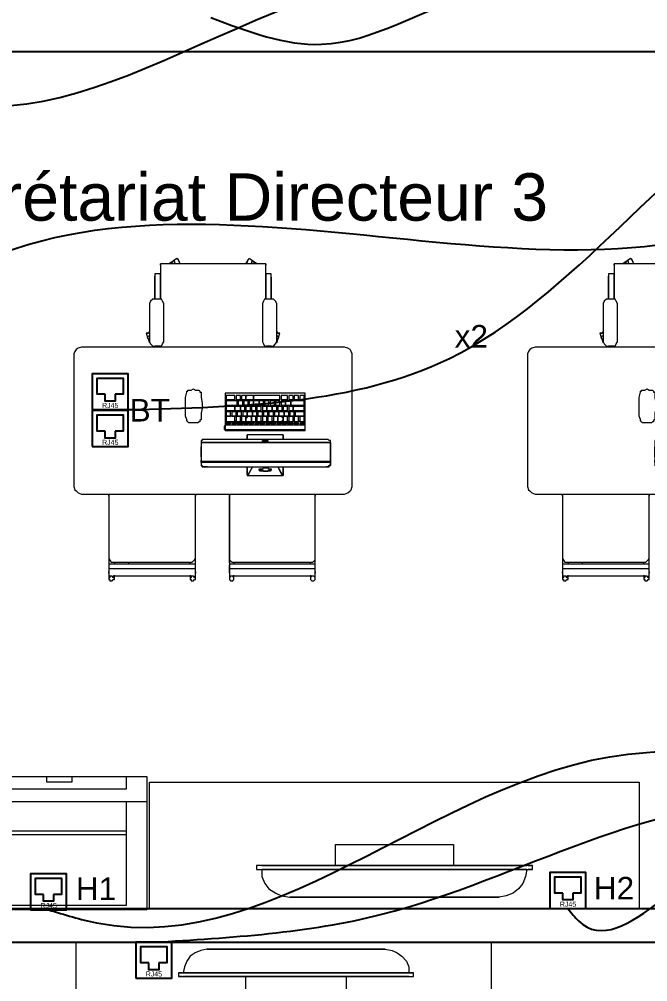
# Model space of a CAD drawing. Header units: metres. Extents: x 131 to 1703, y 190 to 2058.
# Drawn here: x 1477.022 to 1479.808, y 1987.33 to 1991.598 of the extents above; entities that cross this region are included whole.
import ezdxf

# ---------------------------------------------------------------- set-up
doc = ezdxf.new("R2010")
doc.units = ezdxf.units.M
for name, color, linetype in [('Cables RJ45', 7, 'Continuous'), ('Mobilier', 7, 'Continuous'), ('Murs', 7, 'Continuous'), ('Noms Locaux', 7, 'Continuous'), ('Prise RJ45', 7, 'Continuous')]:
    doc.layers.add(name, color=color, linetype=linetype)
doc.styles.get("Standard").update_dxf_attribs({"font": 'arial.ttf'})

# ---------------------------------------------------------------- blocks, each defined once
blk = doc.blocks.new('Table avec ordinateur')
at = {"layer": 'Mobilier', "lineweight": 9}
for points in [[(1468.4144, 1994.5876), (1468.4027, 1994.5793)], [(1468.5361, 1994.5793), (1468.5244, 1994.5876)], [(1468.3894, 1994.5776), (1468.3894, 1994.5793), (1468.3894, 1994.5776), (1468.3894, 1994.576), (1468.3894, 1994.571), (1468.3894, 1994.5676), (1468.3894, 1994.566), (1468.3894, 1994.5643), (1468.3894, 1994.551), (1468.3894, 1994.5493), (1468.3894, 1994.546), (1468.3894, 1994.5426), (1468.3894, 1994.526), (1468.3894, 1994.5543), (1468.3894, 1994.561), (1468.3894, 1994.5643), (1468.3811, 1994.5643), (1468.3811, 1994.561), (1468.3811, 1994.5543), (1468.3811, 1994.5576), (1468.3811, 1994.561), (1468.3811, 1994.556), (1468.3811, 1994.5543), (1468.3811, 1994.5493), (1468.3811, 1994.5426), (1468.3811, 1994.526), (1468.3811, 1994.5543)], [(1468.5494, 1994.5793), (1468.3894, 1994.5793)], [(1468.4127, 1994.5793), (1468.4111, 1994.581), (1468.4111, 1994.5826), (1468.4094, 1994.5843), (1468.4061, 1994.581), (1468.4077, 1994.581), (1468.4077, 1994.5793)], [(1468.5311, 1994.5793), (1468.5311, 1994.581), (1468.5327, 1994.581), (1468.5294, 1994.5843), (1468.5277, 1994.5826), (1468.5277, 1994.581), (1468.5261, 1994.5793)], [(1468.5577, 1994.5543), (1468.5577, 1994.526), (1468.5577, 1994.5426), (1468.5577, 1994.5493), (1468.5577, 1994.5543), (1468.5577, 1994.5576), (1468.5577, 1994.5593), (1468.5577, 1994.5576), (1468.5577, 1994.5543), (1468.5577, 1994.5593), (1468.5577, 1994.5626), (1468.5577, 1994.5643), (1468.5494, 1994.5643), (1468.5494, 1994.5626), (1468.5494, 1994.5593), (1468.5494, 1994.5543), (1468.5494, 1994.526), (1468.5494, 1994.5426), (1468.5494, 1994.546), (1468.5494, 1994.5493), (1468.5494, 1994.551), (1468.5494, 1994.5643), (1468.5494, 1994.566), (1468.5494, 1994.5676), (1468.5494, 1994.571), (1468.5494, 1994.576), (1468.5494, 1994.5776), (1468.5494, 1994.5793), (1468.5494, 1994.5776)], [(1468.3811, 1994.561), (1468.3811, 1994.5593), (1468.3811, 1994.5543), (1468.3811, 1994.5493), (1468.3811, 1994.5426)], [(1468.5577, 1994.5593), (1468.5577, 1994.556), (1468.5577, 1994.5543), (1468.5577, 1994.5493), (1468.5577, 1994.5426)], [(1468.3677, 1994.4743), (1468.3727, 1994.4593)], [(1468.3727, 1994.4693), (1468.3711, 1994.4693), (1468.3694, 1994.4676), (1468.3711, 1994.4643), (1468.3727, 1994.4643), (1468.3727, 1994.466)], [(1468.5661, 1994.4593), (1468.5711, 1994.4743)], [(1468.5661, 1994.466), (1468.5661, 1994.4643), (1468.5677, 1994.4643), (1468.5694, 1994.4676), (1468.5677, 1994.4693), (1468.5661, 1994.4693)], [(1468.3727, 1994.4593), (1468.3727, 1994.4593)], [(1468.5661, 1994.4593), (1468.5661, 1994.4593)], [(1468.3894, 1994.4526), (1468.3894, 1994.4543), (1468.3811, 1994.4543)], [(1468.5577, 1994.4543), (1468.5494, 1994.4543), (1468.5494, 1994.4526)], [(1468.4894, 1994.3793), (1468.4894, 1994.3793)], [(1468.5027, 1994.3726), (1468.4894, 1994.3726)], [(1468.5027, 1994.3793), (1468.5027, 1994.3793)], [(1468.5044, 1994.3793), (1468.5044, 1994.3793)], [(1468.5111, 1994.3726), (1468.5044, 1994.3726)], [(1468.5044, 1994.3726), (1468.5044, 1994.3726)], [(1468.5061, 1994.371), (1468.5061, 1994.371)], [(1468.5127, 1994.3793), (1468.5127, 1994.3793)], [(1468.5711, 1994.3726), (1468.5327, 1994.3726), (1468.5311, 1994.3726), (1468.5211, 1994.3726), (1468.5194, 1994.3726), (1468.5127, 1994.3726)], [(1468.5127, 1994.3726), (1468.5127, 1994.3726)], [(1468.5144, 1994.371), (1468.5144, 1994.371)], [(1468.5194, 1994.3793), (1468.5211, 1994.3793)], [(1468.5194, 1994.3726), (1468.5194, 1994.3743)], [(1468.5211, 1994.3726), (1468.5211, 1994.3726)], [(1468.5227, 1994.371), (1468.5227, 1994.371)], [(1468.5311, 1994.3793), (1468.5311, 1994.3793)], [(1468.5311, 1994.3793), (1468.5327, 1994.3793)], [(1468.5311, 1994.371), (1468.5311, 1994.371)], [(1468.5394, 1994.371), (1468.5394, 1994.371)], [(1468.5461, 1994.371), (1468.5461, 1994.371)], [(1468.5544, 1994.371), (1468.5544, 1994.371)], [(1468.5627, 1994.371), (1468.5627, 1994.371)], [(1468.5711, 1994.3793), (1468.5711, 1994.3793)], [(1468.5711, 1994.371), (1468.5711, 1994.371)], [(1468.5727, 1994.3793), (1468.5727, 1994.3793)], [(1468.5827, 1994.3726), (1468.5727, 1994.3726)], [(1468.5794, 1994.371), (1468.5794, 1994.371)], [(1468.5827, 1994.3793), (1468.5827, 1994.3793)], [(1468.5844, 1994.3793), (1468.5844, 1994.3793)], [(1468.5911, 1994.3726), (1468.5844, 1994.3726)], [(1468.5844, 1994.3726), (1468.5844, 1994.3726)], [(1468.5861, 1994.371), (1468.5877, 1994.371), (1468.5877, 1994.3643), (1468.5894, 1994.3643), (1468.6077, 1994.3643), (1468.6077, 1994.371), (1468.5894, 1994.371), (1468.5877, 1994.371), (1468.5894, 1994.371)], [(1468.5927, 1994.3793), (1468.5927, 1994.3793)], [(1468.5994, 1994.3726), (1468.5927, 1994.3726)], [(1468.5927, 1994.3726), (1468.5927, 1994.3726)], [(1468.6011, 1994.3793), (1468.6011, 1994.3793)], [(1468.6077, 1994.3726), (1468.6011, 1994.3726)], [(1468.6011, 1994.3726), (1468.6011, 1994.3726)], [(1468.6077, 1994.371), (1468.6077, 1994.371)], [(1468.5061, 1994.3643), (1468.4894, 1994.3643)], [(1468.5177, 1994.356), (1468.5111, 1994.356), (1468.5094, 1994.356), (1468.5044, 1994.356), (1468.5027, 1994.356), (1468.4894, 1994.356)], [(1468.4961, 1994.3543), (1468.4961, 1994.3543)], [(1468.5027, 1994.3626), (1468.5027, 1994.3626)], [(1468.5027, 1994.3576), (1468.5027, 1994.356)], [(1468.5044, 1994.3543), (1468.5044, 1994.3543)], [(1468.5061, 1994.3643), (1468.5061, 1994.3643)], [(1468.5144, 1994.3643), (1468.5077, 1994.3643)], [(1468.5094, 1994.356), (1468.5094, 1994.356)], [(1468.5111, 1994.3626), (1468.5111, 1994.3626)], [(1468.5127, 1994.3543), (1468.5127, 1994.3543)], [(1468.5144, 1994.3643), (1468.5144, 1994.3643)], [(1468.5227, 1994.3643), (1468.5161, 1994.3643)], [(1468.5177, 1994.3626), (1468.5177, 1994.3626)], [(1468.5177, 1994.356), (1468.5177, 1994.356)], [(1468.5261, 1994.356), (1468.5194, 1994.356)], [(1468.5211, 1994.3543), (1468.5211, 1994.3543)], [(1468.5227, 1994.3643), (1468.5227, 1994.3643)], [(1468.5461, 1994.3643), (1468.5394, 1994.3643), (1468.5377, 1994.3643), (1468.5327, 1994.3643), (1468.5311, 1994.3643), (1468.5244, 1994.3643)], [(1468.5261, 1994.3626), (1468.5261, 1994.3626)], [(1468.5261, 1994.356), (1468.5261, 1994.356)], [(1468.5344, 1994.356), (1468.5277, 1994.356)], [(1468.5294, 1994.3543), (1468.5294, 1994.3543)], [(1468.5311, 1994.3643), (1468.5311, 1994.3643)], [(1468.5344, 1994.3626), (1468.5344, 1994.3626)], [(1468.5344, 1994.356), (1468.5344, 1994.356)], [(1468.5427, 1994.356), (1468.5361, 1994.356)], [(1468.5361, 1994.3543), (1468.5361, 1994.3543)], [(1468.5377, 1994.3643), (1468.5377, 1994.3643)], [(1468.5427, 1994.3626), (1468.5427, 1994.3626)], [(1468.5427, 1994.356), (1468.5427, 1994.356)], [(1468.5577, 1994.356), (1468.5527, 1994.356), (1468.5511, 1994.356), (1468.5444, 1994.356)], [(1468.5444, 1994.3543), (1468.5444, 1994.3543)], [(1468.5461, 1994.3643), (1468.5461, 1994.3643)], [(1468.5544, 1994.3643), (1468.5477, 1994.3643)], [(1468.5511, 1994.3626), (1468.5511, 1994.3626)], [(1468.5511, 1994.356), (1468.5511, 1994.356)], [(1468.5527, 1994.3543), (1468.5527, 1994.3543)], [(1468.5544, 1994.3643), (1468.5544, 1994.3643)], [(1468.5627, 1994.3643), (1468.5561, 1994.3643)], [(1468.5577, 1994.3626), (1468.5594, 1994.3626)], [(1468.5577, 1994.356), (1468.5577, 1994.356)], [(1468.5661, 1994.356), (1468.5594, 1994.356)], [(1468.5611, 1994.3543), (1468.5611, 1994.3543)], [(1468.5627, 1994.3643), (1468.5627, 1994.3643)], [(1468.5711, 1994.3643), (1468.5644, 1994.3643)], [(1468.5661, 1994.3626), (1468.5661, 1994.3626)], [(1468.5661, 1994.356), (1468.5661, 1994.356)], [(1468.5744, 1994.356), (1468.5677, 1994.356)], [(1468.5694, 1994.3543), (1468.5694, 1994.3543)], [(1468.5711, 1994.3643), (1468.5711, 1994.3643)], [(1468.5861, 1994.3643), (1468.5811, 1994.3643), (1468.5794, 1994.3643), (1468.5727, 1994.3643)], [(1468.5744, 1994.3626), (1468.5744, 1994.3626)], [(1468.5744, 1994.356), (1468.5744, 1994.356)], [(1468.5827, 1994.356), (1468.5761, 1994.356)], [(1468.5761, 1994.3543), (1468.5777, 1994.3543)], [(1468.5794, 1994.3643), (1468.5794, 1994.3643)], [(1468.5827, 1994.3626), (1468.5827, 1994.3626)], [(1468.5827, 1994.356), (1468.5827, 1994.356)], [(1468.6077, 1994.356), (1468.5927, 1994.356), (1468.5911, 1994.356), (1468.5844, 1994.356)], [(1468.5844, 1994.3543), (1468.5844, 1994.3543)], [(1468.5861, 1994.3643), (1468.5861, 1994.3643)], [(1468.6077, 1994.3643), (1468.5894, 1994.3643), (1468.5877, 1994.3643)], [(1468.5911, 1994.3626), (1468.5911, 1994.356), (1468.5927, 1994.356), (1468.6077, 1994.356), (1468.6077, 1994.3626), (1468.5927, 1994.3626), (1468.5911, 1994.3626), (1468.5927, 1994.3626)], [(1468.5911, 1994.3626), (1468.5911, 1994.3626)], [(1468.5911, 1994.356), (1468.5911, 1994.356)], [(1468.5927, 1994.3543), (1468.5927, 1994.3543)], [(1468.6077, 1994.3626), (1468.6077, 1994.3626)], [(1468.6077, 1994.3543), (1468.6077, 1994.3543)], [(1468.4961, 1994.3476), (1468.4894, 1994.3476)], [(1468.4894, 1994.346), (1468.4894, 1994.346)], [(1468.5027, 1994.341), (1468.5027, 1994.3393), (1468.4894, 1994.3393), (1468.4894, 1994.341)], [(1468.4894, 1994.3376), (1468.4894, 1994.3376)], [(1468.4961, 1994.3476), (1468.4961, 1994.3476)], [(1468.4961, 1994.3376), (1468.4961, 1994.3376)], [(1468.5044, 1994.3476), (1468.4977, 1994.3476)], [(1468.4977, 1994.3376), (1468.4977, 1994.3376)], [(1468.5027, 1994.346), (1468.5027, 1994.346)], [(1468.5044, 1994.3476), (1468.5044, 1994.3476)], [(1468.5044, 1994.346), (1468.5044, 1994.346)], [(1468.5111, 1994.341), (1468.5111, 1994.3393), (1468.5044, 1994.3393)], [(1468.5044, 1994.3393), (1468.5044, 1994.3393)], [(1468.5044, 1994.3376), (1468.5044, 1994.3376)], [(1468.5127, 1994.3476), (1468.5061, 1994.3476)], [(1468.5061, 1994.3376), (1468.5077, 1994.3376)], [(1468.5127, 1994.3476), (1468.5127, 1994.3476)], [(1468.5127, 1994.346), (1468.5127, 1994.346)], [(1468.5194, 1994.341), (1468.5194, 1994.3393), (1468.5127, 1994.3393)], [(1468.5127, 1994.3393), (1468.5127, 1994.3393)], [(1468.5127, 1994.3376), (1468.5144, 1994.3376)], [(1468.5361, 1994.3476), (1468.5294, 1994.3476), (1468.5277, 1994.3476), (1468.5227, 1994.3476), (1468.5211, 1994.3476), (1468.5144, 1994.3476)], [(1468.5161, 1994.3376), (1468.5161, 1994.3376)], [(1468.5194, 1994.346), (1468.5211, 1994.346)], [(1468.5277, 1994.341), (1468.5277, 1994.3393), (1468.5261, 1994.3393), (1468.5211, 1994.3393), (1468.5194, 1994.3393)], [(1468.5211, 1994.3476), (1468.5211, 1994.3476)], [(1468.5211, 1994.3393), (1468.5211, 1994.3393)], [(1468.5211, 1994.3376), (1468.5227, 1994.3376)], [(1468.5244, 1994.3376), (1468.5244, 1994.3376)], [(1468.5277, 1994.3476), (1468.5277, 1994.3476)], [(1468.5277, 1994.346), (1468.5277, 1994.346)], [(1468.5344, 1994.341), (1468.5344, 1994.3393), (1468.5277, 1994.3393)], [(1468.5277, 1994.3393), (1468.5277, 1994.3393)], [(1468.5311, 1994.3376), (1468.5311, 1994.3376)], [(1468.5327, 1994.3376), (1468.5327, 1994.3376)], [(1468.5361, 1994.3476), (1468.5361, 1994.3476)], [(1468.5361, 1994.346), (1468.5361, 1994.346)], [(1468.5427, 1994.341), (1468.5427, 1994.3393), (1468.5361, 1994.3393)], [(1468.5361, 1994.3393), (1468.5361, 1994.3393)], [(1468.5444, 1994.3476), (1468.5377, 1994.3476)], [(1468.5394, 1994.3376), (1468.5394, 1994.3376)], [(1468.5411, 1994.3376), (1468.5411, 1994.3376)], [(1468.5444, 1994.3476), (1468.5444, 1994.3476)], [(1468.5444, 1994.346), (1468.5444, 1994.346)], [(1468.5511, 1994.341), (1468.5511, 1994.3393), (1468.5444, 1994.3393)], [(1468.5444, 1994.3393), (1468.5444, 1994.3393)], [(1468.5527, 1994.3476), (1468.5461, 1994.3476)], [(1468.5477, 1994.3376), (1468.5477, 1994.3376)], [(1468.5494, 1994.3376), (1468.5494, 1994.3376)], [(1468.5527, 1994.3476), (1468.5527, 1994.3476)], [(1468.5527, 1994.346), (1468.5527, 1994.346)], [(1468.5594, 1994.341), (1468.5594, 1994.3393), (1468.5527, 1994.3393)], [(1468.5527, 1994.3393), (1468.5527, 1994.3393)], [(1468.5611, 1994.3476), (1468.5544, 1994.3476)], [(1468.5561, 1994.3376), (1468.5561, 1994.3376)], [(1468.5577, 1994.3376), (1468.5577, 1994.3376)], [(1468.5611, 1994.3476), (1468.5611, 1994.3476)], [(1468.5611, 1994.346), (1468.5611, 1994.346)], [(1468.5677, 1994.341), (1468.5677, 1994.3393), (1468.5611, 1994.3393)], [(1468.5611, 1994.3393), (1468.5611, 1994.3393)], [(1468.5761, 1994.3476), (1468.5711, 1994.3476), (1468.5694, 1994.3476), (1468.5627, 1994.3476)], [(1468.5644, 1994.3376), (1468.5644, 1994.3376)], [(1468.5661, 1994.3376), (1468.5661, 1994.3376)], [(1468.5677, 1994.346), (1468.5677, 1994.346)], [(1468.5761, 1994.341), (1468.5744, 1994.3393), (1468.5694, 1994.3393), (1468.5677, 1994.3393)], [(1468.5694, 1994.3476), (1468.5694, 1994.3476)], [(1468.5694, 1994.3393), (1468.5694, 1994.3393)], [(1468.5727, 1994.3376), (1468.5727, 1994.3376)], [(1468.5744, 1994.3376), (1468.5744, 1994.3376)], [(1468.5761, 1994.3476), (1468.5761, 1994.3476)], [(1468.5761, 1994.346), (1468.5761, 1994.346)], [(1468.5827, 1994.341), (1468.5827, 1994.3393), (1468.5761, 1994.3393)], [(1468.5761, 1994.3393), (1468.5761, 1994.3393)], [(1468.5844, 1994.3476), (1468.5777, 1994.3476)], [(1468.5811, 1994.3376), (1468.5811, 1994.3376)], [(1468.5827, 1994.3376), (1468.5844, 1994.3376)], [(1468.5844, 1994.3476), (1468.5844, 1994.3476)], [(1468.5844, 1994.346), (1468.5844, 1994.346)], [(1468.5911, 1994.341), (1468.5911, 1994.3393), (1468.5844, 1994.3393)], [(1468.5844, 1994.3393), (1468.5844, 1994.3393)], [(1468.5927, 1994.3476), (1468.5861, 1994.3476)], [(1468.5894, 1994.3376), (1468.5911, 1994.3376)], [(1468.5927, 1994.3476), (1468.5927, 1994.3476)], [(1468.5927, 1994.346), (1468.5927, 1994.346)], [(1468.5994, 1994.341), (1468.5994, 1994.3393), (1468.5927, 1994.3393)], [(1468.5927, 1994.3393), (1468.5927, 1994.3393)], [(1468.5927, 1994.3376), (1468.5927, 1994.3376)], [(1468.6077, 1994.3476), (1468.5944, 1994.3476)], [(1468.5977, 1994.3376), (1468.5994, 1994.3376)], [(1468.6011, 1994.346), (1468.6011, 1994.346)], [(1468.6077, 1994.341), (1468.6077, 1994.3393), (1468.6011, 1994.3393)], [(1468.6011, 1994.3393), (1468.6011, 1994.3393)], [(1468.6011, 1994.3376), (1468.6011, 1994.3376)], [(1468.6077, 1994.3376), (1468.6077, 1994.3376)], [(1468.4877, 1994.3326), (1468.4861, 1994.3326), (1468.4861, 1994.331), (1468.4861, 1994.3293), (1468.4861, 1994.3276), (1468.6094, 1994.3276), (1468.6094, 1994.3293), (1468.6094, 1994.331), (1468.6094, 1994.3326)], [(1468.6094, 1994.3343), (1468.4877, 1994.3343)], [(1468.4961, 1994.336), (1468.4894, 1994.336)], [(1468.4894, 1994.336), (1468.4894, 1994.336)], [(1468.5044, 1994.336), (1468.4994, 1994.336), (1468.4977, 1994.336)], [(1468.4977, 1994.336), (1468.4977, 1994.336)], [(1468.4994, 1994.336), (1468.4994, 1994.336)], [(1468.5144, 1994.336), (1468.5127, 1994.336), (1468.5077, 1994.336), (1468.5061, 1994.336)], [(1468.5061, 1994.336), (1468.5061, 1994.336)], [(1468.5077, 1994.336), (1468.5077, 1994.336)], [(1468.5227, 1994.336), (1468.5211, 1994.336), (1468.5161, 1994.336)], [(1468.5161, 1994.336), (1468.5161, 1994.336)], [(1468.5311, 1994.336), (1468.5244, 1994.336)], [(1468.5244, 1994.336), (1468.5244, 1994.336)], [(1468.5394, 1994.336), (1468.5327, 1994.336)], [(1468.5327, 1994.336), (1468.5327, 1994.336)], [(1468.5477, 1994.336), (1468.5411, 1994.336)], [(1468.5411, 1994.336), (1468.5411, 1994.336)], [(1468.5561, 1994.336), (1468.5494, 1994.336)], [(1468.5494, 1994.336), (1468.5494, 1994.336)], [(1468.5644, 1994.336), (1468.5577, 1994.336)], [(1468.5577, 1994.336), (1468.5577, 1994.336)], [(1468.5727, 1994.336), (1468.5661, 1994.336)], [(1468.5661, 1994.336), (1468.5661, 1994.336)], [(1468.5811, 1994.336), (1468.5761, 1994.336), (1468.5744, 1994.336)], [(1468.5744, 1994.336), (1468.5744, 1994.336)], [(1468.5761, 1994.336), (1468.5761, 1994.336)], [(1468.5911, 1994.336), (1468.5894, 1994.336), (1468.5844, 1994.336), (1468.5827, 1994.336)], [(1468.5827, 1994.336), (1468.5827, 1994.336)], [(1468.5844, 1994.336), (1468.5844, 1994.336)], [(1468.5994, 1994.336), (1468.5977, 1994.336), (1468.5927, 1994.336)], [(1468.5927, 1994.336), (1468.5927, 1994.336)], [(1468.6077, 1994.336), (1468.6011, 1994.336)], [(1468.6011, 1994.336), (1468.6011, 1994.336)], [(1468.5761, 1994.3193), (1468.5761, 1994.3126), (1468.5761, 1994.3193), (1468.5211, 1994.3193), (1468.5211, 1994.3126), (1468.5211, 1994.3193)], [(1468.5211, 1994.3193), (1468.5211, 1994.3193)], [(1468.5444, 1994.3093), (1468.5444, 1994.3076)], [(1468.5527, 1994.3076), (1468.5527, 1994.3093), (1468.5511, 1994.3093), (1468.5494, 1994.3093), (1468.5477, 1994.3093), (1468.5461, 1994.3093), (1468.5477, 1994.3093), (1468.5494, 1994.3093), (1468.5494, 1994.311), (1468.5494, 1994.3093), (1468.5511, 1994.3093), (1468.5527, 1994.3093)], [(1468.5761, 1994.3193), (1468.5761, 1994.3193)], [(1468.4511, 1994.3076), (1468.4511, 1994.306), (1468.4511, 1994.2793), (1468.4511, 1994.2726), (1468.4527, 1994.2726), (1468.4527, 1994.271), (1468.4544, 1994.271), (1468.4561, 1994.271), (1468.6411, 1994.271)], [(1468.6477, 1994.3026), (1468.6477, 1994.2726), (1468.6461, 1994.2726), (1468.6444, 1994.271), (1468.6427, 1994.271), (1468.6411, 1994.271), (1468.6427, 1994.271), (1468.6444, 1994.271), (1468.6461, 1994.2726), (1468.6477, 1994.2726), (1468.6477, 1994.2793), (1468.6461, 1994.2776), (1468.6444, 1994.2776), (1468.6427, 1994.2776), (1468.6411, 1994.2776), (1468.4561, 1994.2776), (1468.4544, 1994.2776), (1468.4527, 1994.2776), (1468.4511, 1994.2776), (1468.4511, 1994.2793), (1468.4511, 1994.281)], [(1468.4511, 1994.3026), (1468.4511, 1994.2726), (1468.4527, 1994.2726), (1468.4527, 1994.271), (1468.4544, 1994.271), (1468.4561, 1994.271), (1468.6411, 1994.271), (1468.6427, 1994.271), (1468.6444, 1994.271), (1468.6461, 1994.271), (1468.6461, 1994.2726), (1468.6477, 1994.2726)], [(1468.4511, 1994.286), (1468.4511, 1994.2993), (1468.4511, 1994.301)], [(1468.6477, 1994.3076), (1468.6477, 1994.306), (1468.6477, 1994.2793), (1468.6477, 1994.281)], [(1468.6477, 1994.2793), (1468.6461, 1994.2776), (1468.6444, 1994.2776), (1468.6427, 1994.2776), (1468.6411, 1994.2776), (1468.4561, 1994.2776), (1468.4544, 1994.2776), (1468.4527, 1994.2776), (1468.4511, 1994.2776), (1468.4511, 1994.2793)], [(1468.4511, 1994.2726), (1468.4527, 1994.271), (1468.4544, 1994.271), (1468.4561, 1994.271)], [(1468.4611, 1994.271), (1468.4594, 1994.271), (1468.4527, 1994.271)], [(1468.4594, 1994.271), (1468.6377, 1994.271), (1468.6461, 1994.271)], [(1468.5227, 1994.2576), (1468.5294, 1994.271), (1468.5227, 1994.2593), (1468.5211, 1994.2593), (1468.5211, 1994.261), (1468.5211, 1994.2626), (1468.5211, 1994.2643), (1468.5211, 1994.266), (1468.5211, 1994.271), (1468.5211, 1994.266), (1468.5211, 1994.2643), (1468.5211, 1994.2626), (1468.5211, 1994.261), (1468.5211, 1994.2593), (1468.5211, 1994.2576), (1468.5227, 1994.2576), (1468.5761, 1994.2576)], [(1468.5394, 1994.266), (1468.5411, 1994.266), (1468.5427, 1994.266), (1468.5444, 1994.266), (1468.5461, 1994.2643), (1468.5477, 1994.2643), (1468.5494, 1994.2643), (1468.5527, 1994.2643), (1468.5544, 1994.266), (1468.5561, 1994.266), (1468.5577, 1994.266)], [(1468.3111, 1994.2293), (1468.3111, 1994.1326), (1468.3127, 1994.1293), (1468.3144, 1994.126), (1468.3194, 1994.126), (1468.4344, 1994.126), (1468.4377, 1994.126), (1468.4411, 1994.1293), (1468.4427, 1994.1326), (1468.4427, 1994.2293), (1468.4427, 1994.226), (1468.4427, 1994.2293)], [(1468.3111, 1994.226), (1468.3111, 1994.2293), (1468.3111, 1994.226), (1468.3111, 1994.126), (1468.3111, 1994.1243), (1468.3111, 1994.1176), (1468.3111, 1994.1126), (1468.3111, 1994.1093), (1468.3111, 1994.101)], [(1468.4427, 1994.101), (1468.4427, 1994.1093), (1468.4427, 1994.1126), (1468.4427, 1994.1176), (1468.4427, 1994.126), (1468.4427, 1994.226)], [(1468.4427, 1994.226), (1468.4427, 1994.226)], [(1468.4944, 1994.2293), (1468.4944, 1994.1326), (1468.4944, 1994.1293), (1468.4977, 1994.126), (1468.5011, 1994.126), (1468.6177, 1994.126), (1468.6211, 1994.126), (1468.6244, 1994.1293), (1468.6244, 1994.1326), (1468.6244, 1994.2293), (1468.6244, 1994.226), (1468.6244, 1994.2293)], [(1468.4944, 1994.226), (1468.4944, 1994.2293), (1468.4944, 1994.226), (1468.4944, 1994.126), (1468.4944, 1994.1243), (1468.4944, 1994.1176), (1468.4944, 1994.1126), (1468.4944, 1994.1093), (1468.4944, 1994.101)], [(1468.6244, 1994.101), (1468.6244, 1994.1093), (1468.6244, 1994.1126), (1468.6244, 1994.1176), (1468.6244, 1994.126), (1468.6244, 1994.226)], [(1468.6244, 1994.226), (1468.6244, 1994.226)], [(1468.3194, 1994.126), (1468.3194, 1994.1226)], [(1468.4344, 1994.1226), (1468.4344, 1994.1243), (1468.4344, 1994.126)], [(1468.5011, 1994.126), (1468.5011, 1994.1226)], [(1468.6177, 1994.1226), (1468.6177, 1994.1243), (1468.6177, 1994.126)], [(1468.3111, 1994.116), (1468.3111, 1994.1043), (1468.3127, 1994.1043)], [(1468.3111, 1994.1093), (1468.3111, 1994.111)], [(1468.4361, 1994.1043), (1468.4344, 1994.1043), (1468.3194, 1994.1043), (1468.3177, 1994.1043)], [(1468.3194, 1994.101), (1468.3194, 1994.106)], [(1468.4344, 1994.106), (1468.4344, 1994.101)], [(1468.4411, 1994.1043), (1468.4427, 1994.1043), (1468.4427, 1994.116)], [(1468.4944, 1994.116), (1468.4944, 1994.1043)], [(1468.4944, 1994.1093), (1468.4944, 1994.111)], [(1468.4944, 1994.1043), (1468.4944, 1994.1043)], [(1468.5011, 1994.101), (1468.5011, 1994.106)], [(1468.5011, 1994.1043), (1468.5011, 1994.1043)], [(1468.6194, 1994.1043), (1468.6177, 1994.1043), (1468.5011, 1994.1043)], [(1468.6177, 1994.106), (1468.6177, 1994.101)], [(1468.6244, 1994.1043), (1468.6244, 1994.116)], [(1468.6244, 1994.1043), (1468.6244, 1994.1043)]]:
    blk.add_lwpolyline(points, dxfattribs=at)
for points in [[(1468.4194, 1994.5793), (1468.4177, 1994.5826), (1468.4161, 1994.586), (1468.4144, 1994.5876), (1468.4161, 1994.586), (1468.4177, 1994.5826)], [(1468.5194, 1994.5793), (1468.5211, 1994.5826), (1468.5227, 1994.586), (1468.5244, 1994.5876), (1468.5227, 1994.586), (1468.5211, 1994.5826)], [(1468.3811, 1994.526), (1468.3777, 1994.526), (1468.3744, 1994.5226), (1468.3727, 1994.5193), (1468.3727, 1994.461), (1468.3744, 1994.4576), (1468.3777, 1994.4543), (1468.3811, 1994.4543), (1468.3861, 1994.4543), (1468.3911, 1994.4543), (1468.3927, 1994.4576), (1468.3944, 1994.461), (1468.3944, 1994.5193), (1468.3927, 1994.5226), (1468.3911, 1994.526), (1468.3861, 1994.526)], [(1468.5527, 1994.526), (1468.5477, 1994.526), (1468.5461, 1994.5226), (1468.5444, 1994.5193), (1468.5444, 1994.461), (1468.5461, 1994.4576), (1468.5477, 1994.4543), (1468.5527, 1994.4543), (1468.5577, 1994.4543), (1468.5611, 1994.4543), (1468.5644, 1994.4576), (1468.5661, 1994.461), (1468.5661, 1994.5193), (1468.5644, 1994.5226), (1468.5611, 1994.526), (1468.5577, 1994.526)], [(1468.3727, 1994.476), (1468.3711, 1994.4743), (1468.3677, 1994.4743), (1468.3711, 1994.4743)], [(1468.5661, 1994.476), (1468.5677, 1994.4743), (1468.5711, 1994.4743), (1468.5677, 1994.4743)], [(1468.2727, 1994.2293), (1468.6661, 1994.2293), (1468.6694, 1994.2293), (1468.6744, 1994.231), (1468.6777, 1994.2343), (1468.6794, 1994.236), (1468.6811, 1994.241), (1468.6811, 1994.2443), (1468.6811, 1994.4376), (1468.6811, 1994.4426), (1468.6794, 1994.446), (1468.6777, 1994.4493), (1468.6744, 1994.451), (1468.6694, 1994.4526), (1468.6661, 1994.4526), (1468.2727, 1994.4526), (1468.2694, 1994.4526), (1468.2644, 1994.451), (1468.2611, 1994.4493), (1468.2594, 1994.446), (1468.2577, 1994.4426), (1468.2577, 1994.4376), (1468.2577, 1994.2443), (1468.2577, 1994.241), (1468.2594, 1994.236), (1468.2611, 1994.2343), (1468.2644, 1994.231), (1468.2694, 1994.2293)], [(1468.4444, 1994.3376), (1468.4427, 1994.3376), (1468.4411, 1994.3376), (1468.4394, 1994.3376), (1468.4377, 1994.3376), (1468.4361, 1994.3376), (1468.4344, 1994.3376), (1468.4327, 1994.3376), (1468.4311, 1994.3393), (1468.4294, 1994.341), (1468.4294, 1994.3426), (1468.4277, 1994.3476), (1468.4277, 1994.3526), (1468.4277, 1994.3593), (1468.4277, 1994.3676), (1468.4277, 1994.376), (1468.4294, 1994.3843), (1468.4294, 1994.386), (1468.4311, 1994.386), (1468.4311, 1994.3876), (1468.4327, 1994.3876), (1468.4361, 1994.3876), (1468.4394, 1994.3893), (1468.4427, 1994.3876), (1468.4461, 1994.3876), (1468.4477, 1994.3876), (1468.4494, 1994.386), (1468.4494, 1994.3843), (1468.4511, 1994.3843), (1468.4511, 1994.376), (1468.4527, 1994.3676), (1468.4527, 1994.3593), (1468.4511, 1994.3526), (1468.4511, 1994.3476), (1468.4511, 1994.3426), (1468.4494, 1994.341), (1468.4494, 1994.3393), (1468.4477, 1994.3393), (1468.4461, 1994.3376)], [(1468.4877, 1994.3826), (1468.4877, 1994.3293), (1468.4877, 1994.3276), (1468.4877, 1994.326), (1468.6094, 1994.326), (1468.6094, 1994.3276), (1468.6094, 1994.3293), (1468.6094, 1994.3826)], [(1468.5027, 1994.3793), (1468.4894, 1994.3793), (1468.4894, 1994.3726), (1468.5027, 1994.3726)], [(1468.4894, 1994.371), (1468.4894, 1994.3643), (1468.5061, 1994.3643), (1468.5061, 1994.371)], [(1468.5111, 1994.3793), (1468.5044, 1994.3793), (1468.5044, 1994.3743), (1468.5044, 1994.3726), (1468.5111, 1994.3726)], [(1468.5077, 1994.371), (1468.5077, 1994.3643), (1468.5144, 1994.3643), (1468.5144, 1994.371)], [(1468.5194, 1994.3793), (1468.5127, 1994.3793), (1468.5127, 1994.3743), (1468.5127, 1994.3726), (1468.5194, 1994.3726)], [(1468.5161, 1994.371), (1468.5161, 1994.3643), (1468.5227, 1994.3643), (1468.5227, 1994.371)], [(1468.5311, 1994.3793), (1468.5211, 1994.3793), (1468.5194, 1994.3793), (1468.5194, 1994.3743), (1468.5194, 1994.3726), (1468.5211, 1994.3726), (1468.5311, 1994.3726)], [(1468.5244, 1994.371), (1468.5244, 1994.3643), (1468.5311, 1994.3643), (1468.5311, 1994.371)], [(1468.5711, 1994.3793), (1468.5327, 1994.3793), (1468.5311, 1994.3793), (1468.5311, 1994.3726), (1468.5327, 1994.3726), (1468.5711, 1994.3726)], [(1468.5311, 1994.371), (1468.5311, 1994.3643), (1468.5327, 1994.3643), (1468.5377, 1994.3643), (1468.5394, 1994.3643), (1468.5394, 1994.371), (1468.5377, 1994.371), (1468.5327, 1994.371)], [(1468.5394, 1994.371), (1468.5394, 1994.3643), (1468.5461, 1994.3643), (1468.5461, 1994.371)], [(1468.5477, 1994.371), (1468.5477, 1994.3643), (1468.5544, 1994.3643), (1468.5544, 1994.371)], [(1468.5561, 1994.371), (1468.5561, 1994.3643), (1468.5627, 1994.3643), (1468.5627, 1994.371)], [(1468.5644, 1994.371), (1468.5644, 1994.3643), (1468.5711, 1994.3643), (1468.5711, 1994.371)], [(1468.5827, 1994.3793), (1468.5727, 1994.3793), (1468.5727, 1994.3726), (1468.5827, 1994.3726)], [(1468.5727, 1994.371), (1468.5727, 1994.3643), (1468.5794, 1994.3643), (1468.5794, 1994.371)], [(1468.5794, 1994.371), (1468.5794, 1994.3643), (1468.5811, 1994.3643), (1468.5861, 1994.3643), (1468.5877, 1994.3643), (1468.5877, 1994.371), (1468.5861, 1994.371), (1468.5811, 1994.371)], [(1468.5911, 1994.3793), (1468.5844, 1994.3793), (1468.5844, 1994.3743), (1468.5844, 1994.3726), (1468.5911, 1994.3726)], [(1468.5994, 1994.3793), (1468.5927, 1994.3793), (1468.5927, 1994.3743), (1468.5927, 1994.3726), (1468.5994, 1994.3726)], [(1468.6077, 1994.3793), (1468.6011, 1994.3793), (1468.6011, 1994.3743), (1468.6011, 1994.3726), (1468.6077, 1994.3726)], [(1468.4894, 1994.3626), (1468.4894, 1994.356), (1468.5027, 1994.356), (1468.5027, 1994.3576), (1468.5027, 1994.3626)], [(1468.4894, 1994.3543), (1468.4894, 1994.3493), (1468.4894, 1994.3476), (1468.4961, 1994.3476), (1468.4961, 1994.3493), (1468.4961, 1994.3543)], [(1468.4977, 1994.3543), (1468.4977, 1994.3493), (1468.4977, 1994.3476), (1468.5044, 1994.3476), (1468.5044, 1994.3493), (1468.5044, 1994.3543)], [(1468.5027, 1994.3626), (1468.5027, 1994.356), (1468.5044, 1994.356), (1468.5094, 1994.356), (1468.5111, 1994.356), (1468.5111, 1994.3576), (1468.5111, 1994.3626), (1468.5094, 1994.3626), (1468.5044, 1994.3626)], [(1468.5061, 1994.3543), (1468.5061, 1994.3493), (1468.5061, 1994.3476), (1468.5127, 1994.3476), (1468.5127, 1994.3493), (1468.5127, 1994.3543)], [(1468.5111, 1994.3626), (1468.5111, 1994.356), (1468.5177, 1994.356), (1468.5177, 1994.3576), (1468.5177, 1994.3626)], [(1468.5144, 1994.3543), (1468.5144, 1994.3493), (1468.5144, 1994.3476), (1468.5211, 1994.3476), (1468.5211, 1994.3493), (1468.5211, 1994.3543)], [(1468.5194, 1994.3626), (1468.5194, 1994.356), (1468.5261, 1994.356), (1468.5261, 1994.3576), (1468.5261, 1994.3626)], [(1468.5211, 1994.3543), (1468.5211, 1994.3493), (1468.5211, 1994.3476), (1468.5227, 1994.3476), (1468.5277, 1994.3476), (1468.5294, 1994.3476), (1468.5294, 1994.3493), (1468.5294, 1994.3543), (1468.5277, 1994.3543), (1468.5227, 1994.3543)], [(1468.5277, 1994.3626), (1468.5277, 1994.356), (1468.5344, 1994.356), (1468.5344, 1994.3576), (1468.5344, 1994.3626)], [(1468.5294, 1994.3543), (1468.5294, 1994.3493), (1468.5294, 1994.3476), (1468.5361, 1994.3476), (1468.5361, 1994.3493), (1468.5361, 1994.3543)], [(1468.5361, 1994.3626), (1468.5361, 1994.356), (1468.5427, 1994.356), (1468.5427, 1994.3576), (1468.5427, 1994.3626)], [(1468.5377, 1994.3543), (1468.5377, 1994.3493), (1468.5377, 1994.3476), (1468.5444, 1994.3476), (1468.5444, 1994.3493), (1468.5444, 1994.3543)], [(1468.5444, 1994.3626), (1468.5444, 1994.356), (1468.5511, 1994.356), (1468.5511, 1994.3576), (1468.5511, 1994.3626)], [(1468.5461, 1994.3543), (1468.5461, 1994.3493), (1468.5461, 1994.3476), (1468.5527, 1994.3476), (1468.5527, 1994.3493), (1468.5527, 1994.3543)], [(1468.5511, 1994.3626), (1468.5511, 1994.356), (1468.5527, 1994.356), (1468.5577, 1994.356), (1468.5594, 1994.356), (1468.5594, 1994.3576), (1468.5594, 1994.3626), (1468.5577, 1994.3626), (1468.5527, 1994.3626)], [(1468.5544, 1994.3543), (1468.5544, 1994.3493), (1468.5544, 1994.3476), (1468.5611, 1994.3476), (1468.5611, 1994.3493), (1468.5611, 1994.3543)], [(1468.5594, 1994.3626), (1468.5594, 1994.356), (1468.5661, 1994.356), (1468.5661, 1994.3576), (1468.5661, 1994.3626)], [(1468.5627, 1994.3543), (1468.5627, 1994.3493), (1468.5627, 1994.3476), (1468.5694, 1994.3476), (1468.5694, 1994.3493), (1468.5694, 1994.3543)], [(1468.5677, 1994.3626), (1468.5677, 1994.356), (1468.5744, 1994.356), (1468.5744, 1994.3576), (1468.5744, 1994.3626)], [(1468.5694, 1994.3543), (1468.5694, 1994.3493), (1468.5694, 1994.3476), (1468.5711, 1994.3476), (1468.5761, 1994.3476), (1468.5777, 1994.3476), (1468.5777, 1994.3493), (1468.5777, 1994.3543), (1468.5761, 1994.3543), (1468.5711, 1994.3543)], [(1468.5761, 1994.3626), (1468.5761, 1994.356), (1468.5827, 1994.356), (1468.5827, 1994.3576), (1468.5827, 1994.3626)], [(1468.5777, 1994.3543), (1468.5777, 1994.3493), (1468.5777, 1994.3476), (1468.5844, 1994.3476), (1468.5844, 1994.3493), (1468.5844, 1994.3543)], [(1468.5844, 1994.3626), (1468.5844, 1994.356), (1468.5911, 1994.356), (1468.5911, 1994.3576), (1468.5911, 1994.3626)], [(1468.5861, 1994.3543), (1468.5861, 1994.3493), (1468.5861, 1994.3476), (1468.5927, 1994.3476), (1468.5927, 1994.3493), (1468.5927, 1994.3543)], [(1468.5944, 1994.3543), (1468.5944, 1994.3493), (1468.5944, 1994.3476), (1468.6077, 1994.3476), (1468.6077, 1994.3493), (1468.6077, 1994.3543)], [(1468.5027, 1994.346), (1468.5027, 1994.3476), (1468.4894, 1994.3476), (1468.4894, 1994.346), (1468.4894, 1994.341), (1468.4894, 1994.3393), (1468.5027, 1994.3393), (1468.5027, 1994.341)], [(1468.4961, 1994.3376), (1468.4894, 1994.3376), (1468.4894, 1994.336), (1468.4961, 1994.336)], [(1468.5044, 1994.3376), (1468.4977, 1994.3376), (1468.4977, 1994.336), (1468.4994, 1994.336), (1468.5044, 1994.336)], [(1468.5111, 1994.346), (1468.5111, 1994.3476), (1468.5044, 1994.3476), (1468.5044, 1994.346), (1468.5044, 1994.341), (1468.5044, 1994.3393), (1468.5111, 1994.3393), (1468.5111, 1994.341)], [(1468.5144, 1994.3376), (1468.5127, 1994.3376), (1468.5077, 1994.3376), (1468.5061, 1994.3376), (1468.5061, 1994.336), (1468.5077, 1994.336), (1468.5127, 1994.336), (1468.5144, 1994.336)], [(1468.5194, 1994.346), (1468.5194, 1994.3476), (1468.5127, 1994.3476), (1468.5127, 1994.346), (1468.5127, 1994.341), (1468.5127, 1994.3393), (1468.5194, 1994.3393), (1468.5194, 1994.341)], [(1468.5227, 1994.3376), (1468.5211, 1994.3376), (1468.5161, 1994.3376), (1468.5161, 1994.336), (1468.5211, 1994.336), (1468.5227, 1994.336)], [(1468.5277, 1994.346), (1468.5261, 1994.3476), (1468.5211, 1994.3476), (1468.5211, 1994.346), (1468.5194, 1994.346), (1468.5194, 1994.341), (1468.5194, 1994.3393), (1468.5211, 1994.3393), (1468.5261, 1994.3393), (1468.5277, 1994.3393), (1468.5277, 1994.341)], [(1468.5311, 1994.3376), (1468.5244, 1994.3376), (1468.5244, 1994.336), (1468.5311, 1994.336)], [(1468.5344, 1994.346), (1468.5344, 1994.3476), (1468.5277, 1994.3476), (1468.5277, 1994.346), (1468.5277, 1994.341), (1468.5277, 1994.3393), (1468.5344, 1994.3393), (1468.5344, 1994.341)], [(1468.5394, 1994.3376), (1468.5327, 1994.3376), (1468.5327, 1994.336), (1468.5394, 1994.336)], [(1468.5427, 1994.346), (1468.5427, 1994.3476), (1468.5361, 1994.3476), (1468.5361, 1994.346), (1468.5361, 1994.341), (1468.5361, 1994.3393), (1468.5427, 1994.3393), (1468.5427, 1994.341)], [(1468.5477, 1994.3376), (1468.5411, 1994.3376), (1468.5411, 1994.336), (1468.5477, 1994.336)], [(1468.5511, 1994.346), (1468.5511, 1994.3476), (1468.5444, 1994.3476), (1468.5444, 1994.346), (1468.5444, 1994.341), (1468.5444, 1994.3393), (1468.5511, 1994.3393), (1468.5511, 1994.341)], [(1468.5561, 1994.3376), (1468.5494, 1994.3376), (1468.5494, 1994.336), (1468.5561, 1994.336)], [(1468.5594, 1994.346), (1468.5594, 1994.3476), (1468.5527, 1994.3476), (1468.5527, 1994.346), (1468.5527, 1994.341), (1468.5527, 1994.3393), (1468.5594, 1994.3393), (1468.5594, 1994.341)], [(1468.5644, 1994.3376), (1468.5577, 1994.3376), (1468.5577, 1994.336), (1468.5644, 1994.336)], [(1468.5677, 1994.346), (1468.5677, 1994.3476), (1468.5611, 1994.3476), (1468.5611, 1994.346), (1468.5611, 1994.341), (1468.5611, 1994.3393), (1468.5677, 1994.3393), (1468.5677, 1994.341)], [(1468.5727, 1994.3376), (1468.5661, 1994.3376), (1468.5661, 1994.336), (1468.5727, 1994.336)], [(1468.5761, 1994.346), (1468.5744, 1994.346), (1468.5744, 1994.3476), (1468.5694, 1994.3476), (1468.5677, 1994.3476), (1468.5677, 1994.346), (1468.5677, 1994.341), (1468.5677, 1994.3393), (1468.5694, 1994.3393), (1468.5744, 1994.3393), (1468.5744, 1994.341), (1468.5761, 1994.341)], [(1468.5811, 1994.3376), (1468.5744, 1994.3376), (1468.5744, 1994.336), (1468.5761, 1994.336), (1468.5811, 1994.336)], [(1468.5827, 1994.346), (1468.5827, 1994.3476), (1468.5761, 1994.3476), (1468.5761, 1994.346), (1468.5761, 1994.341), (1468.5761, 1994.3393), (1468.5827, 1994.3393), (1468.5827, 1994.341)], [(1468.5911, 1994.3376), (1468.5894, 1994.3376), (1468.5844, 1994.3376), (1468.5827, 1994.3376), (1468.5827, 1994.336), (1468.5844, 1994.336), (1468.5894, 1994.336), (1468.5911, 1994.336)], [(1468.5911, 1994.346), (1468.5911, 1994.3476), (1468.5844, 1994.3476), (1468.5844, 1994.346), (1468.5844, 1994.341), (1468.5844, 1994.3393), (1468.5911, 1994.3393), (1468.5911, 1994.341)], [(1468.5994, 1994.346), (1468.5994, 1994.3476), (1468.5927, 1994.3476), (1468.5927, 1994.346), (1468.5927, 1994.341), (1468.5927, 1994.3393), (1468.5994, 1994.3393), (1468.5994, 1994.341)], [(1468.5994, 1994.3376), (1468.5977, 1994.3376), (1468.5927, 1994.3376), (1468.5927, 1994.336), (1468.5977, 1994.336), (1468.5994, 1994.336)], [(1468.6077, 1994.346), (1468.6077, 1994.3476), (1468.6011, 1994.3476), (1468.6011, 1994.346), (1468.6011, 1994.341), (1468.6011, 1994.3393), (1468.6077, 1994.3393), (1468.6077, 1994.341)], [(1468.6077, 1994.3376), (1468.6011, 1994.3376), (1468.6011, 1994.336), (1468.6077, 1994.336)], [(1468.6477, 1994.311), (1468.6461, 1994.311), (1468.6444, 1994.3126), (1468.6427, 1994.3126), (1468.6411, 1994.3126), (1468.4561, 1994.3126), (1468.4544, 1994.3126), (1468.4527, 1994.3126), (1468.4527, 1994.311), (1468.4511, 1994.311), (1468.4511, 1994.3076), (1468.6477, 1994.3076)], [(1468.5527, 1994.3093), (1468.5511, 1994.3093), (1468.5494, 1994.3093), (1468.5477, 1994.3093), (1468.5461, 1994.3093), (1468.5444, 1994.3093), (1468.5444, 1994.311), (1468.5461, 1994.311), (1468.5477, 1994.311), (1468.5494, 1994.311), (1468.5511, 1994.311), (1468.5527, 1994.311)], [(1468.5494, 1994.311), (1468.5477, 1994.311), (1468.5461, 1994.311), (1468.5444, 1994.311), (1468.5444, 1994.3093), (1468.5461, 1994.3093), (1468.5477, 1994.3093), (1468.5494, 1994.3093), (1468.5511, 1994.3093), (1468.5527, 1994.3093), (1468.5527, 1994.311), (1468.5511, 1994.311)], [(1468.5494, 1994.3093), (1468.5477, 1994.3076), (1468.5461, 1994.3076), (1468.5477, 1994.3093)], [(1468.5461, 1994.3076), (1468.5477, 1994.3076), (1468.5494, 1994.3093), (1468.5477, 1994.3093)], [(1468.6477, 1994.281), (1468.6477, 1994.3076), (1468.4511, 1994.3076), (1468.4511, 1994.281), (1468.4511, 1994.2793), (1468.4527, 1994.2793), (1468.4544, 1994.2793), (1468.4561, 1994.2793), (1468.6411, 1994.2793), (1468.6427, 1994.2793), (1468.6444, 1994.2793), (1468.6461, 1994.2793), (1468.6477, 1994.2793)], [(1468.5394, 1994.266), (1468.5394, 1994.2676), (1468.5411, 1994.2676), (1468.5427, 1994.2676), (1468.5444, 1994.2676), (1468.5461, 1994.2693), (1468.5477, 1994.2693), (1468.5494, 1994.2693), (1468.5527, 1994.2693), (1468.5544, 1994.2676), (1468.5561, 1994.2676), (1468.5577, 1994.2676), (1468.5577, 1994.266), (1468.5561, 1994.2643), (1468.5544, 1994.2643), (1468.5527, 1994.2643), (1468.5494, 1994.2643), (1468.5477, 1994.2643), (1468.5461, 1994.2643), (1468.5444, 1994.2643), (1468.5427, 1994.2643), (1468.5411, 1994.2643)], [(1468.5677, 1994.271), (1468.5744, 1994.2593), (1468.5761, 1994.2593), (1468.5761, 1994.261), (1468.5761, 1994.2626), (1468.5761, 1994.2643), (1468.5761, 1994.266), (1468.5761, 1994.271), (1468.5761, 1994.266), (1468.5761, 1994.2643), (1468.5761, 1994.2626), (1468.5761, 1994.261), (1468.5761, 1994.2593), (1468.5761, 1994.2576), (1468.5744, 1994.2576)], [(1468.3194, 1994.116), (1468.4344, 1994.116), (1468.4377, 1994.116), (1468.4411, 1994.116), (1468.4427, 1994.116), (1468.4427, 1994.1226), (1468.4411, 1994.1226), (1468.4377, 1994.1226), (1468.4344, 1994.1226), (1468.3194, 1994.1226), (1468.3144, 1994.1226), (1468.3127, 1994.1226), (1468.3111, 1994.1226), (1468.3111, 1994.116), (1468.3127, 1994.116), (1468.3144, 1994.116)], [(1468.5011, 1994.116), (1468.6177, 1994.116), (1468.6211, 1994.116), (1468.6244, 1994.116), (1468.6244, 1994.1226), (1468.6211, 1994.1226), (1468.6177, 1994.1226), (1468.5011, 1994.1226), (1468.4977, 1994.1226), (1468.4944, 1994.1226), (1468.4944, 1994.116), (1468.4977, 1994.116)], [(1468.3144, 1994.0976), (1468.3161, 1994.0976), (1468.3177, 1994.0993), (1468.3194, 1994.0993), (1468.3194, 1994.101), (1468.3177, 1994.1026), (1468.3161, 1994.1043), (1468.3144, 1994.1043), (1468.3127, 1994.1043), (1468.3127, 1994.1026), (1468.3111, 1994.101), (1468.3111, 1994.0993), (1468.3127, 1994.0993), (1468.3127, 1994.0976)], [(1468.4377, 1994.0976), (1468.4394, 1994.0976), (1468.4411, 1994.0993), (1468.4427, 1994.0993), (1468.4427, 1994.101), (1468.4411, 1994.1026), (1468.4394, 1994.1043), (1468.4377, 1994.1043), (1468.4361, 1994.1043), (1468.4361, 1994.1026), (1468.4344, 1994.101), (1468.4344, 1994.0993), (1468.4361, 1994.0993), (1468.4361, 1994.0976)], [(1468.4427, 1994.1093), (1468.4427, 1994.111)], [(1468.4977, 1994.0976), (1468.4994, 1994.0976), (1468.5011, 1994.0993), (1468.5011, 1994.101), (1468.5011, 1994.1026), (1468.4994, 1994.1043), (1468.4977, 1994.1043), (1468.4961, 1994.1043), (1468.4944, 1994.1026), (1468.4944, 1994.101), (1468.4944, 1994.0993), (1468.4961, 1994.0976)], [(1468.6211, 1994.0976), (1468.6227, 1994.0976), (1468.6244, 1994.0993), (1468.6244, 1994.101), (1468.6244, 1994.1026), (1468.6227, 1994.1043), (1468.6211, 1994.1043), (1468.6194, 1994.1043), (1468.6177, 1994.1026), (1468.6177, 1994.101), (1468.6177, 1994.0993), (1468.6194, 1994.0976)], [(1468.6244, 1994.1093), (1468.6244, 1994.111)]]:
    blk.add_lwpolyline(points, close=True, dxfattribs=at)
at = {"layer": 'Mobilier', "color": 252, "lineweight": 9, "true_color": 0x838383}
for points in [[(1468.4944, 1994.1243), (1468.4944, 1994.226)], [(1468.3411, 1994.1226), (1468.3411, 1994.126)], [(1468.4944, 1994.111), (1468.4944, 1994.121)]]:
    blk.add_lwpolyline(points, dxfattribs=at)
blk = doc.blocks.new('imprimante + television')
at = {"layer": 'Mobilier', "lineweight": 9}
for points in [[(1467.4091, 1988.336), (1467.4091, 1988.176), (1467.2807, 1988.176), (1467.2807, 1988.206), (1467.3891, 1988.206), (1467.3891, 1988.2127), (1467.3024, 1988.2127), (1467.3024, 1988.286), (1467.3891, 1988.286), (1467.3891, 1988.2943), (1467.2807, 1988.2943), (1467.2807, 1988.336)], [(1467.6124, 1988.336), (1467.6124, 1988.176), (1467.4124, 1988.176), (1467.4124, 1988.336)], [(1467.6157, 1988.1777), (1467.6157, 1988.3293), (1468.204, 1988.3293), (1468.204, 1988.1777)], [(1468.069, 1988.2243), (1467.7507, 1988.2243)], [(1468.0707, 1988.2293), (1468.0724, 1988.2293), (1468.074, 1988.2293), (1468.0757, 1988.2293), (1468.074, 1988.2293), (1468.0724, 1988.2293)], [(1468.0707, 1988.2243), (1468.0724, 1988.2243), (1468.074, 1988.2243), (1468.0757, 1988.2243), (1468.074, 1988.2243), (1468.0724, 1988.2243)], [(1468.0357, 1988.191), (1467.7841, 1988.191)]]:
    blk.add_lwpolyline(points, close=True, dxfattribs=at)
for points in [[(1467.3007, 1988.2943), (1467.3007, 1988.336)], [(1467.3624, 1988.2943), (1467.3624, 1988.336)], [(1467.5874, 1988.336), (1467.5874, 1988.321), (1467.4257, 1988.321), (1467.4257, 1988.336)], [(1467.5224, 1988.336), (1467.5224, 1988.3293), (1467.4924, 1988.3293), (1467.4924, 1988.336)], [(1467.6157, 1988.3293), (1467.6174, 1988.3293), (1468.204, 1988.3293)], [(1468.204, 1988.3293), (1468.204, 1988.3293)], [(1467.4124, 1988.306), (1467.6124, 1988.306)], [(1467.5874, 1988.306), (1467.5874, 1988.181), (1467.4307, 1988.181), (1467.4307, 1988.306)], [(1467.3041, 1988.286), (1467.3041, 1988.2127)], [(1467.3057, 1988.286), (1467.3057, 1988.2127)], [(1467.3074, 1988.286), (1467.3074, 1988.2127)], [(1467.3891, 1988.286), (1467.3891, 1988.2127)], [(1467.4307, 1988.271), (1467.5874, 1988.271)], [(1467.5874, 1988.266), (1467.4307, 1988.266)], [(1467.8391, 1988.2293), (1467.8391, 1988.2543), (1467.9807, 1988.2543), (1467.9807, 1988.2293)], [(1468.0707, 1988.2293), (1467.7491, 1988.2293), (1467.7474, 1988.2293), (1467.7457, 1988.2293), (1467.7441, 1988.2293), (1467.7441, 1988.2243), (1467.7457, 1988.2243), (1467.7474, 1988.2243), (1467.7491, 1988.2243), (1468.0707, 1988.2243)], [(1467.7491, 1988.2293), (1467.7474, 1988.2293), (1467.7457, 1988.2293)], [(1467.7457, 1988.2243), (1467.7474, 1988.2243), (1467.7491, 1988.2243)], [(1467.7507, 1988.2293), (1468.069, 1988.2293)], [(1467.7507, 1988.2293), (1467.7507, 1988.2293)], [(1467.7507, 1988.2243), (1467.7507, 1988.216), (1467.7541, 1988.2077), (1467.7591, 1988.201), (1467.7674, 1988.196), (1467.7741, 1988.1927), (1467.7841, 1988.191)], [(1467.7691, 1988.2293), (1468.0507, 1988.2293)], [(1468.069, 1988.2243), (1468.0674, 1988.216), (1468.064, 1988.2077), (1468.059, 1988.201), (1468.0524, 1988.196), (1468.044, 1988.1927), (1468.0357, 1988.191)], [(1468.069, 1988.2293), (1468.069, 1988.2293)], [(1468.0757, 1988.2243), (1468.0757, 1988.2293)], [(1467.3007, 1988.176), (1467.3007, 1988.206)], [(1467.3624, 1988.176), (1467.3624, 1988.206)]]:
    blk.add_lwpolyline(points, dxfattribs=at)
blk = doc.blocks.new('Television 1')
at = {"layer": 'Mobilier', "lineweight": 9}
for points in [[(4.5444, 9.0129), (4.5427, 9.0129), (4.5427, 9.5995), (4.5444, 9.5995), (4.5444, 9.0129), (4.6944, 9.0129), (4.6944, 9.5995), (4.5444, 9.5995)], [(4.651, 9.4545), (4.646, 9.4545)], [(4.646, 9.4495), (4.646, 9.4512), (4.646, 9.4529), (4.646, 9.4545), (4.646, 9.4529), (4.646, 9.4512), (4.646, 9.4495), (4.646, 9.1279), (4.646, 9.1262), (4.646, 9.1245), (4.646, 9.1229), (4.651, 9.1229), (4.651, 9.1245), (4.651, 9.1262), (4.651, 9.1279), (4.651, 9.1262), (4.651, 9.1245)], [(4.646, 9.1295), (4.646, 9.4479)], [(4.646, 9.4479), (4.646, 9.4479)], [(4.651, 9.4495), (4.651, 9.4512), (4.651, 9.4529), (4.651, 9.4545), (4.651, 9.4529), (4.651, 9.4512), (4.651, 9.4495), (4.651, 9.1279)], [(4.6844, 9.4145), (4.6827, 9.4229), (4.6794, 9.4312), (4.6744, 9.4379), (4.6677, 9.4429), (4.6594, 9.4462), (4.651, 9.4479)], [(4.646, 9.1479), (4.646, 9.4295)], [(4.646, 9.2179), (4.621, 9.2179), (4.621, 9.3595), (4.646, 9.3595)], [(4.6844, 9.1629), (4.6827, 9.1529), (4.6794, 9.1462), (4.6744, 9.1395), (4.6677, 9.1329), (4.6594, 9.1295), (4.651, 9.1295)], [(4.646, 9.1295), (4.646, 9.1295)], [(4.646, 9.1279), (4.646, 9.1262), (4.646, 9.1245)]]:
    blk.add_lwpolyline(points, dxfattribs=at)
for points in [[(4.651, 9.4479), (4.651, 9.1295)], [(4.6844, 9.4145), (4.6844, 9.1629)]]:
    blk.add_lwpolyline(points, close=True, dxfattribs=at)
blk = doc.blocks.new('PORT RJ45')
at = {"layer": 'Prise RJ45', "color": 30}
blk.add_line((130665.1, 190438.98), (130665.1, 190438.98), dxfattribs=at)
blk.add_lwpolyline([(130665.1, 190435.27), (130670.1, 190435.27), (130670.1, 190440.27), (130665.1, 190440.27)], close=True, dxfattribs=at)
for points in [[(130666.89, 190437.4), (130665.79, 190437.4), (130665.79, 190439.66), (130669.39, 190439.66), (130669.39, 190437.4), (130668.3, 190437.4)], [(130668.3, 190437.4), (130668.3, 190436.44), (130666.89, 190436.44), (130666.89, 190437.4)]]:
    blk.add_lwpolyline(points, dxfattribs=at)
blk.add_text('RJ45', height=0.7, dxfattribs=at).set_placement((130666.47, 190435.5))

msp = doc.modelspace()

# ---------------------------------------------------------------- linework, layer by layer
at = {"layer": 'Cables RJ45', "color": 30}
for points in [[(1477.8709, 1991.6054), (1478.3622, 1991.4871), (1479.0301, 1991.7102), (1480.9257, 1991.9785), (1481.2506, 1992.312)], [(1476.1519, 1991.6054), (1476.5659, 1991.2927), (1479.1168, 1991.8496), (1481.0068, 1991.7159), (1481.1537, 1991.9105)], [(1477.5046, 1989.8671), (1478.9291, 1990.0943), (1480.44, 1991.2978), (1481.1679, 1991.5911)], [(1475.2157, 1989.856), (1475.3694, 1989.9312), (1476.0075, 1990.0253), (1476.6871, 1990.4362), (1480.4895, 1990.8084), (1481.1838, 1991.4835)], [(1477.1517, 1987.6493), (1477.3645, 1987.5915), (1479.8027, 1988.3473), (1480.8262, 1988.3933), (1481.1896, 1988.6617)], [(1477.6184, 1987.5054), (1478.6298, 1987.6293), (1480.4724, 1988.1267), (1480.8526, 1988.1267), (1481.2369, 1988.4473)], [(1479.4542, 1987.6554), (1479.5007, 1987.6), (1480.3195, 1987.9579), (1480.7542, 1987.8935), (1481.2835, 1988.3319)]]:
    msp.add_spline(points, degree=3, dxfattribs=at)
at = {"layer": 'Murs'}
for p, q in [((1475.055, 1991.4554), (1480.605, 1991.4554)), ((1476.055, 1987.6554), (1480.605, 1987.6554)), ((1476.055, 1987.5054), (1480.605, 1987.5054))]:
    msp.add_line(p, q, dxfattribs=at)

# ---------------------------------------------------------------- block references
for name, p, xscale, yscale, zscale in [('Table avec ordinateur', (-2804.0168, -3825.4644), 2.915891811068052, 2.915891811068052, 2.915891811068052), ('Table avec ordinateur', (-2802.0057, -3825.4644), 2.915891811068052, 2.915891811068052, 2.915891811068052), ('PORT RJ45', (-2688.2609, -4081.2134), 0.03188002179658256, 0.03188002179658256, 0.03188002179658256), ('PORT RJ45', (-2688.2609, -4081.3769), 0.03188002179658256, 0.03188002179658256, 0.03188002179658256), ('imprimante + television', (-3938.0317, -5348.8955), 3.690088188801647, 3.690088188801647, 3.690088188801647), ('PORT RJ45', (-2688.5341, -4083.4312), 0.03188002179658256, 0.03188002179658256, 0.03188002179658256), ('PORT RJ45', (-2686.2316, -4083.4251), 0.03188002179658256, 0.03188002179658256, 0.03188002179658256), ('PORT RJ45', (-2688.0674, -4083.7345), 0.03188002179658256, 0.03188002179658256, 0.03188002179658256)]:
    msp.add_blockref(name, p, dxfattribs=dict(xscale=xscale, yscale=yscale, zscale=zscale))
at = {"xscale": 3.141871744159197, "yscale": 3.141871744159197, "zscale": 3.141871744159197, "rotation": 90}
msp.add_blockref('Television 1', (1507.4327, 1972.7564), dxfattribs=at)

# ---------------------------------------------------------------- texts
at = {"layer": 'Cables RJ45', "color": 30}
msp.add_text('x2', height=0.1, dxfattribs=at).set_placement((1478.9522, 1990.1424))
at = {"layer": 'Noms Locaux'}
msp.add_text('Secrétariat Directeur 3', height=0.21, dxfattribs=at).set_placement((1476.4319, 1990.7051))
at = {"layer": 'Prise RJ45', "color": 30}
for s, p in [('BT', (1477.5112, 1989.8144)), ('H1', (1477.2731, 1987.6926)), ('H2', (1479.5691, 1987.6948))]:
    msp.add_text(s, height=0.1, dxfattribs=at).set_placement(p)

doc.saveas('drawing.dxf')
